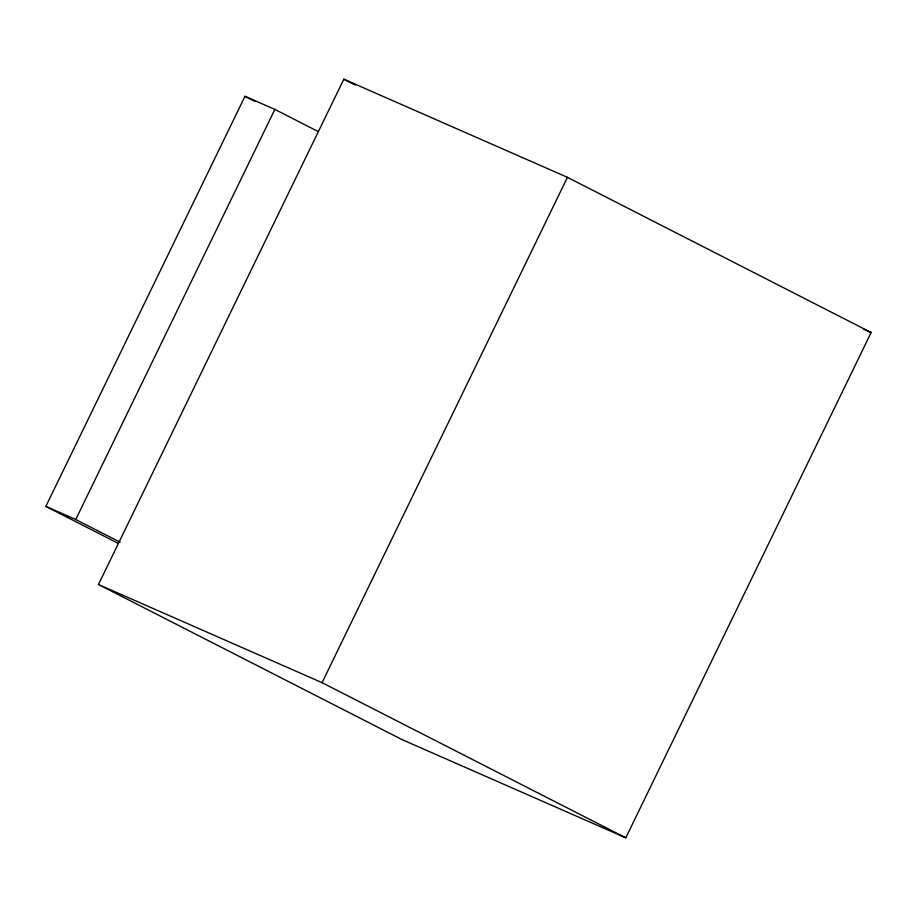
<?xml version="1.0" encoding="UTF-8"?>
<svg xmlns="http://www.w3.org/2000/svg" width="917" height="917" viewBox="0 0 917 917"><rect width="100%" height="100%" fill="white"/><g stroke="black" fill="none" stroke-linecap="round" stroke-linejoin="round"><path stroke-width="1.38" d="M118.259 543.391L45.85 506.39L244.988 96.296L274.871 109.41L318.073 131.486M45.85 506.39L75.744 519.515L274.871 109.41M98.463 584.507L343.829 79.183L567.44 177.336L871.15 332.493L625.784 837.817L402.173 739.664L98.463 584.507L322.073 682.661L625.784 837.817M322.073 682.661L567.44 177.336M863.31 329.054L871.15 332.493M343.829 79.183L355.269 85.029M244.988 96.296L255.144 101.489M75.744 519.515L120.207 542.234"/></g></svg>
